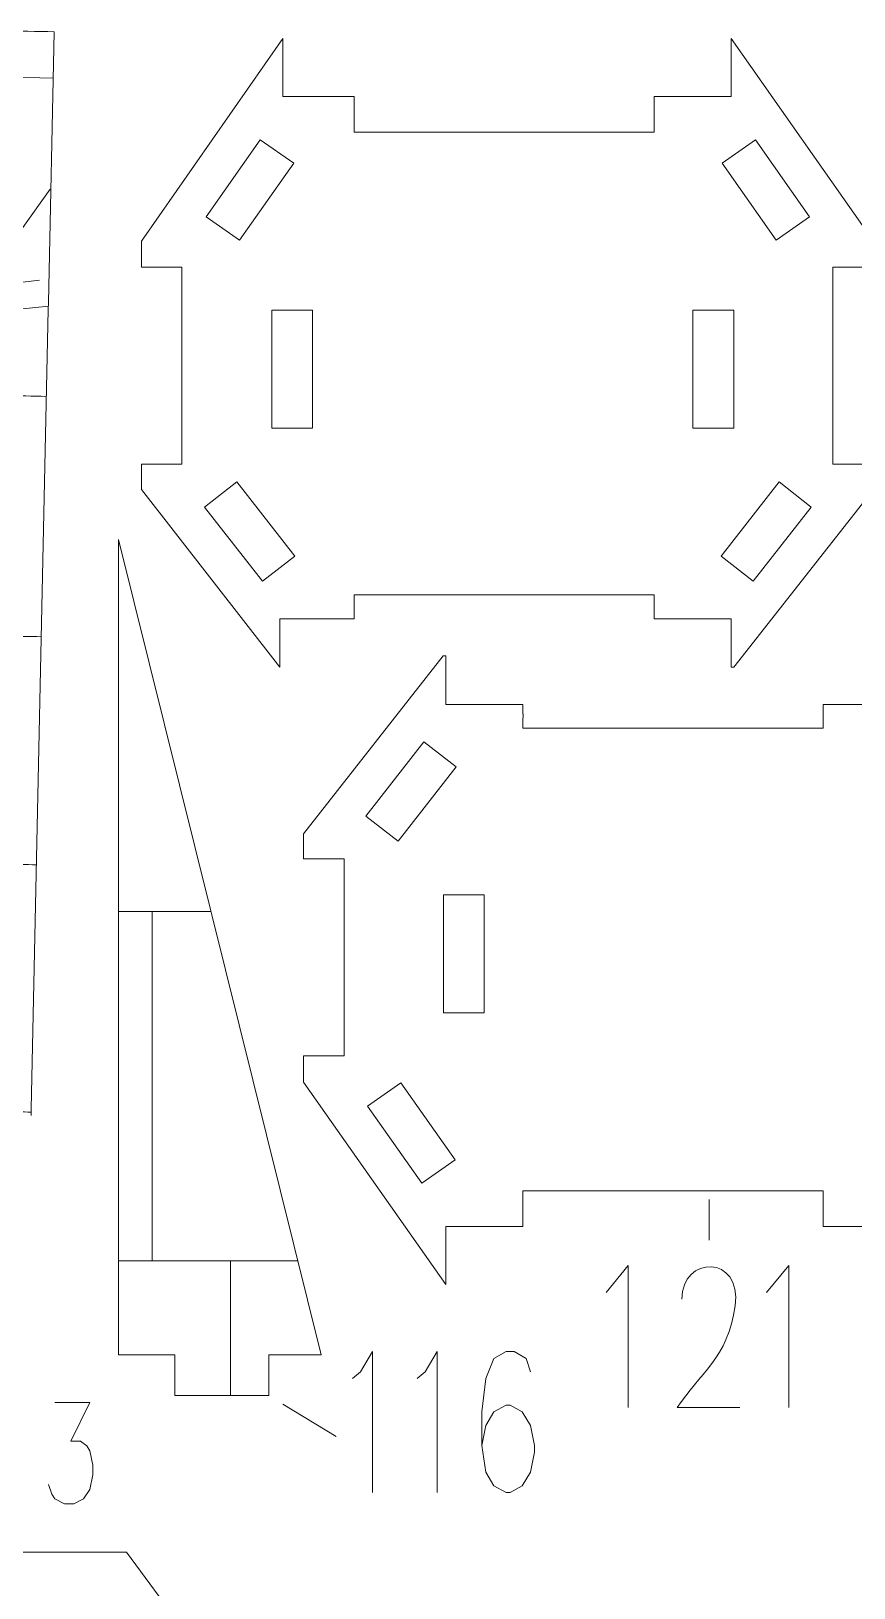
# Model space of a CAD drawing. Header units: inches. Extents: x -7.2 to 7.2, y -5.5 to 5.4.
# Drawn here: x -1.852 to 0.77, y 0.318 to 5.278 of the extents above; entities that cross this region are included whole.
import ezdxf

# ---------------------------------------------------------------- set-up
doc = ezdxf.new("R2010")
doc.units = ezdxf.units.IN
doc.header["$MEASUREMENT"] = 0
doc.layers.add('Layer 1', color=7, linetype='Continuous')

msp = doc.modelspace()

# ---------------------------------------------------------------- linework, layer by layer
at = {"layer": 'Layer 1', "lineweight": 9}
for points, knots in [([(-1.7968, 4.4129), (-1.7968, 4.4129), (-1.7785, 5.2759), (-1.7785, 5.2759), (-1.7785, 5.2759), (-1.831, 5.2772), (-1.8943, 5.2778), (-1.9469, 5.2775), (-1.9469, 5.2775), (-2.508, 5.274), (-3.0654, 5.1842), (-3.5998, 5.0109), (-3.5998, 5.0109), (-3.5998, 5.0109), (-3.5701, 4.9091), (-3.5701, 4.9091)], [0, 0, 0, 0, 0.2, 0.2, 0.2, 0.2, 0.4, 0.4, 0.4, 0.4, 0.6, 0.6, 0.6, 0.6, 1, 1, 1, 1]), ([(-0.823, 5.0349), (-0.823, 5.0349), (-0.823, 5.0695), (-0.823, 5.0695), (-0.823, 5.0695), (-0.823, 5.0695), (-1.0504, 5.0695), (-1.0504, 5.0695), (-1.0504, 5.0695), (-1.0504, 5.0695), (-1.0504, 5.2538), (-1.0504, 5.2538), (-1.0504, 5.2538), (-1.0504, 5.2538), (-1.4998, 4.6088), (-1.4998, 4.6088), (-1.4998, 4.6088), (-1.4998, 4.6088), (-1.4998, 4.5254), (-1.4998, 4.5254), (-1.4998, 4.5254), (-1.4998, 4.5254), (-1.3713, 4.5254), (-1.3713, 4.5254), (-1.3713, 4.5254), (-1.3713, 4.5254), (-1.3713, 3.898), (-1.3713, 3.898), (-1.3713, 3.898), (-1.3713, 3.898), (-1.4998, 3.898), (-1.4998, 3.898), (-1.4998, 3.898), (-1.4998, 3.898), (-1.4998, 3.8179), (-1.4998, 3.8179), (-1.4998, 3.8179), (-1.4998, 3.8179), (-1.059, 3.2512), (-1.059, 3.2512), (-1.059, 3.2512), (-1.059, 3.2512), (-1.059, 3.4056), (-1.059, 3.4056), (-1.059, 3.4056), (-1.059, 3.4056), (-0.823, 3.4056), (-0.823, 3.4056), (-0.823, 3.4056), (-0.823, 3.4056), (-0.823, 3.4325), (-0.823, 3.4325)], [0, 0, 0, 0, 0.071429, 0.071429, 0.071429, 0.071429, 0.142857, 0.142857, 0.142857, 0.142857, 0.214286, 0.214286, 0.214286, 0.214286, 0.285714, 0.285714, 0.285714, 0.285714, 0.357143, 0.357143, 0.357143, 0.357143, 0.428571, 0.428571, 0.428571, 0.428571, 0.5, 0.5, 0.5, 0.5, 0.571429, 0.571429, 0.571429, 0.571429, 0.642857, 0.642857, 0.642857, 0.642857, 0.714286, 0.714286, 0.714286, 0.714286, 0.785714, 0.785714, 0.785714, 0.785714, 0.857143, 0.857143, 0.857143, 0.857143, 1, 1, 1, 1]), ([(0.1335, 3.4325), (0.1335, 3.4325), (0.1335, 3.4056), (0.1335, 3.4056), (0.1335, 3.4056), (0.1335, 3.4056), (0.3788, 3.4056), (0.3788, 3.4056), (0.3788, 3.4056), (0.3788, 3.4056), (0.3788, 3.2512), (0.3788, 3.2512), (0.3788, 3.2512), (0.3788, 3.2512), (0.3875, 3.2512), (0.3875, 3.2512), (0.3875, 3.2512), (0.3875, 3.2512), (0.8323, 3.8179), (0.8323, 3.8179), (0.8323, 3.8179), (0.8323, 3.8179), (0.8323, 3.898), (0.8323, 3.898), (0.8323, 3.898), (0.8323, 3.898), (0.7026, 3.898), (0.7026, 3.898), (0.7026, 3.898), (0.7026, 3.898), (0.7026, 4.5254), (0.7026, 4.5254), (0.7026, 4.5254), (0.7026, 4.5254), (0.8323, 4.5254), (0.8323, 4.5254), (0.8323, 4.5254), (0.8323, 4.5254), (0.8323, 4.6088), (0.8323, 4.6088), (0.8323, 4.6088), (0.8323, 4.6088), (0.3788, 5.2538), (0.3788, 5.2538), (0.3788, 5.2538), (0.3788, 5.2538), (0.3788, 5.0695), (0.3788, 5.0695), (0.3788, 5.0695), (0.3788, 5.0695), (0.1335, 5.0695), (0.1335, 5.0695), (0.1335, 5.0695), (0.1335, 5.0695), (0.1335, 5.0349), (0.1335, 5.0349)], [0, 0, 0, 0, 0.066667, 0.066667, 0.066667, 0.066667, 0.133333, 0.133333, 0.133333, 0.133333, 0.2, 0.2, 0.2, 0.2, 0.266667, 0.266667, 0.266667, 0.266667, 0.333333, 0.333333, 0.333333, 0.333333, 0.4, 0.4, 0.4, 0.4, 0.466667, 0.466667, 0.466667, 0.466667, 0.533333, 0.533333, 0.533333, 0.533333, 0.6, 0.6, 0.6, 0.6, 0.666667, 0.666667, 0.666667, 0.666667, 0.733333, 0.733333, 0.733333, 0.733333, 0.8, 0.8, 0.8, 0.8, 0.866667, 0.866667, 0.866667, 0.866667, 1, 1, 1, 1]), ([(0.1335, 5.0128), (0.1335, 5.0128), (0.1335, 4.956), (0.1335, 4.956), (0.1335, 4.956), (0.1335, 4.956), (-0.823, 4.956), (-0.823, 4.956), (-0.823, 4.956), (-0.823, 4.956), (-0.823, 5.0128), (-0.823, 5.0128)], [0, 0, 0, 0, 0.25, 0.25, 0.25, 0.25, 0.5, 0.5, 0.5, 0.5, 1, 1, 1, 1]), ([(-1.2941, 4.6861), (-1.2941, 4.6861), (-1.1217, 4.9316), (-1.1217, 4.9316), (-1.1217, 4.9316), (-1.1217, 4.9316), (-1.0153, 4.8569), (-1.0153, 4.8569), (-1.0153, 4.8569), (-1.0153, 4.8569), (-1.1877, 4.6114), (-1.1877, 4.6114), (-1.1877, 4.6114), (-1.1877, 4.6114), (-1.2941, 4.6861), (-1.2941, 4.6861)], [0, 0, 0, 0, 0.2, 0.2, 0.2, 0.2, 0.4, 0.4, 0.4, 0.4, 0.6, 0.6, 0.6, 0.6, 1, 1, 1, 1]), ([(0.6284, 4.6861), (0.6284, 4.6861), (0.522, 4.6114), (0.522, 4.6114), (0.522, 4.6114), (0.522, 4.6114), (0.3496, 4.8569), (0.3496, 4.8569), (0.3496, 4.8569), (0.3496, 4.8569), (0.456, 4.9316), (0.456, 4.9316), (0.456, 4.9316), (0.456, 4.9316), (0.6284, 4.6861), (0.6284, 4.6861)], [0, 0, 0, 0, 0.2, 0.2, 0.2, 0.2, 0.4, 0.4, 0.4, 0.4, 0.6, 0.6, 0.6, 0.6, 1, 1, 1, 1]), ([(-1.0853, 4.0128), (-1.0853, 4.0128), (-1.0853, 4.3887), (-1.0853, 4.3887), (-1.0853, 4.3887), (-1.0853, 4.3887), (-0.9553, 4.3887), (-0.9553, 4.3887), (-0.9553, 4.3887), (-0.9553, 4.3887), (-0.9553, 4.0128), (-0.9553, 4.0128), (-0.9553, 4.0128), (-0.9553, 4.0128), (-1.0853, 4.0128), (-1.0853, 4.0128)], [0, 0, 0, 0, 0.2, 0.2, 0.2, 0.2, 0.4, 0.4, 0.4, 0.4, 0.6, 0.6, 0.6, 0.6, 1, 1, 1, 1]), ([(0.2569, 4.0128), (0.2569, 4.0128), (0.2569, 4.3887), (0.2569, 4.3887), (0.2569, 4.3887), (0.2569, 4.3887), (0.3869, 4.3887), (0.3869, 4.3887), (0.3869, 4.3887), (0.3869, 4.3887), (0.3869, 4.0128), (0.3869, 4.0128), (0.3869, 4.0128), (0.3869, 4.0128), (0.2569, 4.0128), (0.2569, 4.0128)], [0, 0, 0, 0, 0.2, 0.2, 0.2, 0.2, 0.4, 0.4, 0.4, 0.4, 0.6, 0.6, 0.6, 0.6, 1, 1, 1, 1]), ([(-1.1967, 3.8413), (-1.1967, 3.8413), (-1.012, 3.605), (-1.012, 3.605), (-1.012, 3.605), (-1.012, 3.605), (-1.1144, 3.5249), (-1.1144, 3.5249), (-1.1144, 3.5249), (-1.1144, 3.5249), (-1.2992, 3.7612), (-1.2992, 3.7612), (-1.2992, 3.7612), (-1.2992, 3.7612), (-1.1967, 3.8413), (-1.1967, 3.8413)], [0, 0, 0, 0, 0.2, 0.2, 0.2, 0.2, 0.4, 0.4, 0.4, 0.4, 0.6, 0.6, 0.6, 0.6, 1, 1, 1, 1]), ([(0.4487, 3.5249), (0.4487, 3.5249), (0.3463, 3.605), (0.3463, 3.605), (0.3463, 3.605), (0.3463, 3.605), (0.5311, 3.8413), (0.5311, 3.8413), (0.5311, 3.8413), (0.5311, 3.8413), (0.6335, 3.7612), (0.6335, 3.7612), (0.6335, 3.7612), (0.6335, 3.7612), (0.4487, 3.5249), (0.4487, 3.5249)], [0, 0, 0, 0, 0.2, 0.2, 0.2, 0.2, 0.4, 0.4, 0.4, 0.4, 0.6, 0.6, 0.6, 0.6, 1, 1, 1, 1]), ([(-1.2814, 2.4839), (-1.2814, 2.4839), (-1.5735, 3.6577), (-1.5735, 3.6577), (-1.5735, 3.6577), (-1.5735, 3.6577), (-1.5735, 2.4842), (-1.5735, 2.4842)], [0, 0, 0, 0, 0.333333, 0.333333, 0.333333, 0.333333, 1, 1, 1, 1]), ([(-0.823, 3.4547), (-0.823, 3.4547), (-0.823, 3.4816), (-0.823, 3.4816), (-0.823, 3.4816), (-0.823, 3.4816), (0.1335, 3.4816), (0.1335, 3.4816), (0.1335, 3.4816), (0.1335, 3.4816), (0.1335, 3.4547), (0.1335, 3.4547)], [0, 0, 0, 0, 0.25, 0.25, 0.25, 0.25, 0.5, 0.5, 0.5, 0.5, 1, 1, 1, 1]), ([(-0.2849, 3.1019), (-0.2849, 3.1019), (-0.2849, 3.1327), (-0.2849, 3.1327), (-0.2849, 3.1327), (-0.2849, 3.1327), (-0.5302, 3.1327), (-0.5302, 3.1327), (-0.5302, 3.1327), (-0.5302, 3.1327), (-0.5302, 3.2872), (-0.5302, 3.2872), (-0.5302, 3.2872), (-0.5302, 3.2872), (-0.5389, 3.2872), (-0.5389, 3.2872), (-0.5389, 3.2872), (-0.5389, 3.2872), (-0.9837, 2.7205), (-0.9837, 2.7205), (-0.9837, 2.7205), (-0.9837, 2.7205), (-0.9837, 2.6403), (-0.9837, 2.6403), (-0.9837, 2.6403), (-0.9837, 2.6403), (-0.854, 2.6403), (-0.854, 2.6403), (-0.854, 2.6403), (-0.854, 2.6403), (-0.854, 2.4031), (-0.854, 2.4031), (-0.854, 2.4031), (-0.854, 2.4031), (-0.854, 2.0129), (-0.854, 2.0129), (-0.854, 2.0129), (-0.854, 2.0129), (-0.9837, 2.0129), (-0.9837, 2.0129), (-0.9837, 2.0129), (-0.9837, 2.0129), (-0.9837, 1.9296), (-0.9837, 1.9296), (-0.9837, 1.9296), (-0.9837, 1.9296), (-0.5302, 1.2846), (-0.5302, 1.2846), (-0.5302, 1.2846), (-0.5302, 1.2846), (-0.5302, 1.4688), (-0.5302, 1.4688), (-0.5302, 1.4688), (-0.5302, 1.4688), (-0.2849, 1.4688), (-0.2849, 1.4688), (-0.2849, 1.4688), (-0.2849, 1.4688), (-0.2849, 1.5184), (-0.2849, 1.5184)], [0, 0, 0, 0, 0.0625, 0.0625, 0.0625, 0.0625, 0.125, 0.125, 0.125, 0.125, 0.1875, 0.1875, 0.1875, 0.1875, 0.25, 0.25, 0.25, 0.25, 0.3125, 0.3125, 0.3125, 0.3125, 0.375, 0.375, 0.375, 0.375, 0.4375, 0.4375, 0.4375, 0.4375, 0.5, 0.5, 0.5, 0.5, 0.5625, 0.5625, 0.5625, 0.5625, 0.625, 0.625, 0.625, 0.625, 0.6875, 0.6875, 0.6875, 0.6875, 0.75, 0.75, 0.75, 0.75, 0.8125, 0.8125, 0.8125, 0.8125, 0.875, 0.875, 0.875, 0.875, 1, 1, 1, 1]), ([(0.6716, 1.5184), (0.6716, 1.5184), (0.6716, 1.4688), (0.6716, 1.4688), (0.6716, 1.4688), (0.6716, 1.4688), (0.899, 1.4688), (0.899, 1.4688), (0.899, 1.4688), (0.899, 1.4688), (0.899, 1.2846), (0.899, 1.2846), (0.899, 1.2846), (0.899, 1.2846), (1.3484, 1.9296), (1.3484, 1.9296), (1.3484, 1.9296), (1.3484, 1.9296), (1.3484, 2.0129), (1.3484, 2.0129), (1.3484, 2.0129), (1.3484, 2.0129), (1.2199, 2.0129), (1.2199, 2.0129), (1.2199, 2.0129), (1.2199, 2.0129), (1.2199, 2.2642), (1.2199, 2.2642), (1.2199, 2.2642), (1.2199, 2.2642), (1.2199, 2.6403), (1.2199, 2.6403), (1.2199, 2.6403), (1.2199, 2.6403), (1.3484, 2.6403), (1.3484, 2.6403), (1.3484, 2.6403), (1.3484, 2.6403), (1.3484, 2.7205), (1.3484, 2.7205), (1.3484, 2.7205), (1.3484, 2.7205), (0.9076, 3.2872), (0.9076, 3.2872), (0.9076, 3.2872), (0.9076, 3.2872), (0.9076, 3.1327), (0.9076, 3.1327), (0.9076, 3.1327), (0.9076, 3.1327), (0.6716, 3.1327), (0.6716, 3.1327), (0.6716, 3.1327), (0.6716, 3.1327), (0.6716, 3.1019), (0.6716, 3.1019)], [0, 0, 0, 0, 0.066667, 0.066667, 0.066667, 0.066667, 0.133333, 0.133333, 0.133333, 0.133333, 0.2, 0.2, 0.2, 0.2, 0.266667, 0.266667, 0.266667, 0.266667, 0.333333, 0.333333, 0.333333, 0.333333, 0.4, 0.4, 0.4, 0.4, 0.466667, 0.466667, 0.466667, 0.466667, 0.533333, 0.533333, 0.533333, 0.533333, 0.6, 0.6, 0.6, 0.6, 0.666667, 0.666667, 0.666667, 0.666667, 0.733333, 0.733333, 0.733333, 0.733333, 0.8, 0.8, 0.8, 0.8, 0.866667, 0.866667, 0.866667, 0.866667, 1, 1, 1, 1]), ([(0.6716, 3.0797), (0.6716, 3.0797), (0.6716, 3.0568), (0.6716, 3.0568), (0.6716, 3.0568), (0.6716, 3.0568), (-0.2849, 3.0568), (-0.2849, 3.0568), (-0.2849, 3.0568), (-0.2849, 3.0568), (-0.2849, 3.0797), (-0.2849, 3.0797)], [0, 0, 0, 0, 0.25, 0.25, 0.25, 0.25, 0.5, 0.5, 0.5, 0.5, 1, 1, 1, 1]), ([(-0.6001, 3.0135), (-0.6001, 3.0135), (-0.4977, 2.9334), (-0.4977, 2.9334), (-0.4977, 2.9334), (-0.4977, 2.9334), (-0.6825, 2.6971), (-0.6825, 2.6971), (-0.6825, 2.6971), (-0.6825, 2.6971), (-0.7849, 2.7771), (-0.7849, 2.7771), (-0.7849, 2.7771), (-0.7849, 2.7771), (-0.6001, 3.0135), (-0.6001, 3.0135)], [0, 0, 0, 0, 0.2, 0.2, 0.2, 0.2, 0.4, 0.4, 0.4, 0.4, 0.6, 0.6, 0.6, 0.6, 1, 1, 1, 1]), ([(-0.4083, 2.5256), (-0.4083, 2.5256), (-0.4083, 2.1496), (-0.4083, 2.1496), (-0.4083, 2.1496), (-0.4083, 2.1496), (-0.5383, 2.1496), (-0.5383, 2.1496), (-0.5383, 2.1496), (-0.5383, 2.1496), (-0.5383, 2.5256), (-0.5383, 2.5256), (-0.5383, 2.5256), (-0.5383, 2.5256), (-0.4083, 2.5256), (-0.4083, 2.5256)], [0, 0, 0, 0, 0.2, 0.2, 0.2, 0.2, 0.4, 0.4, 0.4, 0.4, 0.6, 0.6, 0.6, 0.6, 1, 1, 1, 1]), ([(-1.5735, 2.4621), (-1.5735, 2.4621), (-1.5735, 1.0606), (-1.5735, 1.0606), (-1.5735, 1.0606), (-1.5735, 1.0606), (-1.3941, 1.0606), (-1.3941, 1.0606), (-1.3941, 1.0606), (-1.3941, 1.0606), (-1.3941, 1.0067), (-1.3941, 1.0067)], [0, 0, 0, 0, 0.25, 0.25, 0.25, 0.25, 0.5, 0.5, 0.5, 0.5, 1, 1, 1, 1]), ([(-1.0941, 1.0067), (-1.0941, 1.0067), (-1.0941, 1.0606), (-1.0941, 1.0606), (-1.0941, 1.0606), (-1.0941, 1.0606), (-0.9273, 1.0606), (-0.9273, 1.0606), (-0.9273, 1.0606), (-0.9273, 1.0606), (-1.2761, 2.4624), (-1.2761, 2.4624)], [0, 0, 0, 0, 0.25, 0.25, 0.25, 0.25, 0.5, 0.5, 0.5, 0.5, 1, 1, 1, 1]), ([(-0.7798, 1.8523), (-0.7798, 1.8523), (-0.6734, 1.927), (-0.6734, 1.927), (-0.6734, 1.927), (-0.6734, 1.927), (-0.501, 1.6815), (-0.501, 1.6815), (-0.501, 1.6815), (-0.501, 1.6815), (-0.6074, 1.6068), (-0.6074, 1.6068), (-0.6074, 1.6068), (-0.6074, 1.6068), (-0.7798, 1.8523), (-0.7798, 1.8523)], [0, 0, 0, 0, 0.2, 0.2, 0.2, 0.2, 0.4, 0.4, 0.4, 0.4, 0.6, 0.6, 0.6, 0.6, 1, 1, 1, 1]), ([(-0.2849, 1.5406), (-0.2849, 1.5406), (-0.2849, 1.5824), (-0.2849, 1.5824), (-0.2849, 1.5824), (-0.2849, 1.5824), (0.6716, 1.5824), (0.6716, 1.5824), (0.6716, 1.5824), (0.6716, 1.5824), (0.6716, 1.5406), (0.6716, 1.5406)], [0, 0, 0, 0, 0.25, 0.25, 0.25, 0.25, 0.5, 0.5, 0.5, 0.5, 1, 1, 1, 1]), ([(-1.3941, 0.9845), (-1.3941, 0.9845), (-1.3941, 0.9306), (-1.3941, 0.9306), (-1.3941, 0.9306), (-1.3941, 0.9306), (-1.0941, 0.9306), (-1.0941, 0.9306), (-1.0941, 0.9306), (-1.0941, 0.9306), (-1.0941, 0.9845), (-1.0941, 0.9845)], [0, 0, 0, 0, 0.25, 0.25, 0.25, 0.25, 0.5, 0.5, 0.5, 0.5, 1, 1, 1, 1]), ([(-1.2839, 0.0202), (-1.2839, 0.0202), (-1.2839, 0.0726), (-1.2839, 0.0726), (-1.2839, 0.0726), (-1.2839, 0.0726), (-1.5483, 0.4313), (-1.5483, 0.4313), (-1.5483, 0.4313), (-1.5483, 0.4313), (-2.7679, 0.4313), (-2.7679, 0.4313), (-2.7679, 0.4313), (-2.7679, 0.4313), (-3.0447, 0.0559), (-3.0447, 0.0559), (-3.0447, 0.0559), (-3.0447, 0.0559), (-3.0447, 0.0202), (-3.0447, 0.0202)], [0, 0, 0, 0, 0.166667, 0.166667, 0.166667, 0.166667, 0.333333, 0.333333, 0.333333, 0.333333, 0.5, 0.5, 0.5, 0.5, 0.666667, 0.666667, 0.666667, 0.666667, 1, 1, 1, 1])]:
    msp.add_open_spline(points, degree=3, knots=knots, dxfattribs=at)
at = {"layer": 'Layer 1', "color": 5, "lineweight": 9}
for points in [[(-1.951, 5.1317), (-1.951, 5.1317), (-1.7816, 5.1281), (-1.7816, 5.1281)], [(-1.8832, 4.6449), (-1.8832, 4.6449), (-1.7908, 4.7743), (-1.7908, 4.7743)], [(-1.2788, 2.4731), (-1.2788, 2.4731), (-1.5735, 2.4731), (-1.5735, 2.4731)], [(-1.4663, 1.3601), (-1.4663, 1.3601), (-1.4663, 2.4731), (-1.4663, 2.4731)], [(-1.0018, 1.3601), (-1.0018, 1.3601), (-1.5735, 1.3601), (-1.5735, 1.3601)], [(-1.2163, 1.3601), (-1.2163, 1.3601), (-1.2163, 0.9306), (-1.2163, 0.9306)]]:
    msp.add_open_spline(points, degree=3, dxfattribs=at)
at = {"layer": 'Layer 1', "color": 1, "lineweight": 9}
for points in [[(-0.823, 5.0128), (-0.823, 5.0128), (-0.823, 5.0349), (-0.823, 5.0349)], [(0.1335, 5.0128), (0.1335, 5.0128), (0.1335, 5.0349), (0.1335, 5.0349)], [(-1.7973, 4.3908), (-1.7973, 4.3908), (-1.7968, 4.4129), (-1.7968, 4.4129)], [(-0.823, 3.4325), (-0.823, 3.4325), (-0.823, 3.4547), (-0.823, 3.4547)], [(0.1335, 3.4325), (0.1335, 3.4325), (0.1335, 3.4547), (0.1335, 3.4547)], [(-0.2853, 3.0797), (-0.2853, 3.0797), (-0.2846, 3.1019), (-0.2846, 3.1019)], [(0.6713, 3.0797), (0.6713, 3.0797), (0.672, 3.1019), (0.672, 3.1019)], [(-1.5734, 2.4621), (-1.5734, 2.4621), (-1.5735, 2.4842), (-1.5735, 2.4842)], [(-1.2761, 2.4624), (-1.2761, 2.4624), (-1.2814, 2.4839), (-1.2814, 2.4839)], [(-1.8519, 1.8225), (-1.8519, 1.8225), (-1.8514, 1.8446), (-1.8514, 1.8446)], [(-0.2849, 1.5184), (-0.2849, 1.5184), (-0.2849, 1.5406), (-0.2849, 1.5406)], [(0.3087, 1.4252), (0.3087, 1.4252), (0.3087, 1.555), (0.3087, 1.555)], [(0.6716, 1.5184), (0.6716, 1.5184), (0.6716, 1.5406), (0.6716, 1.5406)], [(-1.3941, 0.9845), (-1.3941, 0.9845), (-1.3941, 1.0067), (-1.3941, 1.0067)], [(-1.0941, 0.9845), (-1.0941, 0.9845), (-1.0941, 1.0067), (-1.0941, 1.0067)], [(-0.8802, 0.8006), (-0.8802, 0.8006), (-1.0497, 0.9036), (-1.0497, 0.9036)]]:
    msp.add_open_spline(points, degree=3, dxfattribs=at)
at = {"layer": 'Layer 1', "color": 5, "lineweight": 9}
for points in [[(-1.797, 4.4018), (-1.797, 4.4018), (-2.5474, 4.3242), (-2.5474, 4.3242), (-2.5474, 4.3242), (-2.5474, 4.3242), (-2.8477, 4.5722), (-2.8477, 4.5722)], [(-1.8255, 4.484), (-1.8255, 4.484), (-2.3906, 4.4179), (-2.3906, 4.4179), (-2.3906, 4.4179), (-2.3906, 4.4179), (-2.4445, 4.3349), (-2.4445, 4.3349)], [(-3.2773, 3.9064), (-2.8545, 4.0425), (-2.4036, 4.116), (-1.9355, 4.116), (-1.9355, 4.116), (-1.8912, 4.116), (-1.8471, 4.1153), (-1.8032, 4.114)], [(-3.0624, 3.1704), (-2.7079, 3.2869), (-2.329, 3.3499), (-1.9355, 3.3499), (-1.9355, 3.3499), (-1.8967, 3.3499), (-1.858, 3.3493), (-1.8194, 3.3481)], [(-2.266, 2.6044), (-2.1576, 2.6168), (-2.0473, 2.6231), (-1.9355, 2.6231), (-1.9355, 2.6231), (-1.9018, 2.6231), (-1.8683, 2.6226), (-1.8349, 2.6214)], [(-2.6374, 1.7146), (-2.418, 1.7927), (-2.1817, 1.8352), (-1.9355, 1.8352), (-1.9355, 1.8352), (-1.9074, 1.8352), (-1.8795, 1.8346), (-1.8516, 1.8335)]]:
    msp.add_open_spline(points, degree=3, knots=[0, 0, 0, 0, 0.333333, 0.333333, 0.333333, 0.333333, 1, 1, 1, 1], dxfattribs=at)
at = {"layer": 'Layer 1', "lineweight": 9}
msp.add_open_spline([(-1.8514, 1.8446), (-1.8514, 1.8446), (-1.7973, 4.3908), (-1.7973, 4.3908)], degree=3, dxfattribs=at)
at = {"layer": 'Layer 1', "color": 1, "lineweight": 9}
for points, knots in [([(-0.0199, 1.2595), (-0.0199, 1.2595), (0.0508, 1.3454), (0.0508, 1.3454), (0.0508, 1.3454), (0.0508, 1.3454), (0.0508, 0.893), (0.0508, 0.893)], [0, 0, 0, 0, 0.333333, 0.333333, 0.333333, 0.333333, 1, 1, 1, 1]), ([(0.2212, 1.2381), (0.2212, 1.3766), (0.414, 1.3807), (0.3916, 1.2162), (0.3916, 1.2162), (0.3692, 1.0516), (0.2761, 0.998), (0.2071, 0.893), (0.2071, 0.893), (0.2071, 0.893), (0.4061, 0.893), (0.4061, 0.893)], [0, 0, 0, 0, 0.25, 0.25, 0.25, 0.25, 0.5, 0.5, 0.5, 0.5, 1, 1, 1, 1]), ([(0.4913, 1.2595), (0.4913, 1.2595), (0.562, 1.3454), (0.562, 1.3454), (0.562, 1.3454), (0.562, 1.3454), (0.562, 0.893), (0.562, 0.893)], [0, 0, 0, 0, 0.333333, 0.333333, 0.333333, 0.333333, 1, 1, 1, 1]), ([(-0.8283, 0.9849), (-0.8283, 0.9849), (-0.8024, 1.0067), (-0.8024, 1.0067), (-0.8024, 1.0067), (-0.8024, 1.0067), (-0.7637, 1.0708), (-0.7637, 1.0708), (-0.7637, 1.0708), (-0.7637, 1.0708), (-0.7637, 0.622), (-0.7637, 0.622)], [0, 0, 0, 0, 0.25, 0.25, 0.25, 0.25, 0.5, 0.5, 0.5, 0.5, 1, 1, 1, 1]), ([(-0.6223, 0.9849), (-0.6223, 0.9849), (-0.5964, 1.0067), (-0.5964, 1.0067), (-0.5964, 1.0067), (-0.5964, 1.0067), (-0.5577, 1.0708), (-0.5577, 1.0708), (-0.5577, 1.0708), (-0.5577, 1.0708), (-0.5577, 0.622), (-0.5577, 0.622)], [0, 0, 0, 0, 0.25, 0.25, 0.25, 0.25, 0.5, 0.5, 0.5, 0.5, 1, 1, 1, 1]), ([(-0.2612, 1.0067), (-0.2612, 1.0067), (-0.2743, 1.049), (-0.2743, 1.049), (-0.2743, 1.049), (-0.2743, 1.049), (-0.313, 1.0708), (-0.313, 1.0708), (-0.313, 1.0708), (-0.313, 1.0708), (-0.3385, 1.0708), (-0.3385, 1.0708), (-0.3385, 1.0708), (-0.3385, 1.0708), (-0.3771, 1.049), (-0.3771, 1.049), (-0.3771, 1.049), (-0.3771, 1.049), (-0.4031, 0.9849), (-0.4031, 0.9849), (-0.4031, 0.9849), (-0.4031, 0.9849), (-0.4158, 0.8784), (-0.4158, 0.8784), (-0.4158, 0.8784), (-0.4158, 0.8784), (-0.4158, 0.7714), (-0.4158, 0.7714), (-0.4158, 0.7714), (-0.4158, 0.7714), (-0.4031, 0.6861), (-0.4031, 0.6861), (-0.4031, 0.6861), (-0.4031, 0.6861), (-0.3771, 0.6431), (-0.3771, 0.6431), (-0.3771, 0.6431), (-0.3771, 0.6431), (-0.3385, 0.622), (-0.3385, 0.622), (-0.3385, 0.622), (-0.3385, 0.622), (-0.3257, 0.622), (-0.3257, 0.622), (-0.3257, 0.622), (-0.3257, 0.622), (-0.2871, 0.6431), (-0.2871, 0.6431), (-0.2871, 0.6431), (-0.2871, 0.6431), (-0.2612, 0.6861), (-0.2612, 0.6861), (-0.2612, 0.6861), (-0.2612, 0.6861), (-0.2484, 0.7502), (-0.2484, 0.7502), (-0.2484, 0.7502), (-0.2484, 0.7502), (-0.2484, 0.7714), (-0.2484, 0.7714), (-0.2484, 0.7714), (-0.2484, 0.7714), (-0.2612, 0.8355), (-0.2612, 0.8355), (-0.2612, 0.8355), (-0.2612, 0.8355), (-0.2871, 0.8784), (-0.2871, 0.8784), (-0.2871, 0.8784), (-0.2871, 0.8784), (-0.3257, 0.8996), (-0.3257, 0.8996), (-0.3257, 0.8996), (-0.3257, 0.8996), (-0.3385, 0.8996), (-0.3385, 0.8996), (-0.3385, 0.8996), (-0.3385, 0.8996), (-0.3771, 0.8784), (-0.3771, 0.8784), (-0.3771, 0.8784), (-0.3771, 0.8784), (-0.4031, 0.8355), (-0.4031, 0.8355), (-0.4031, 0.8355), (-0.4031, 0.8355), (-0.4158, 0.7714), (-0.4158, 0.7714)], [0, 0, 0, 0, 0.043478, 0.043478, 0.043478, 0.043478, 0.086957, 0.086957, 0.086957, 0.086957, 0.130435, 0.130435, 0.130435, 0.130435, 0.173913, 0.173913, 0.173913, 0.173913, 0.217391, 0.217391, 0.217391, 0.217391, 0.26087, 0.26087, 0.26087, 0.26087, 0.304348, 0.304348, 0.304348, 0.304348, 0.347826, 0.347826, 0.347826, 0.347826, 0.391304, 0.391304, 0.391304, 0.391304, 0.434783, 0.434783, 0.434783, 0.434783, 0.478261, 0.478261, 0.478261, 0.478261, 0.521739, 0.521739, 0.521739, 0.521739, 0.565217, 0.565217, 0.565217, 0.565217, 0.608696, 0.608696, 0.608696, 0.608696, 0.652174, 0.652174, 0.652174, 0.652174, 0.695652, 0.695652, 0.695652, 0.695652, 0.73913, 0.73913, 0.73913, 0.73913, 0.782609, 0.782609, 0.782609, 0.782609, 0.826087, 0.826087, 0.826087, 0.826087, 0.869565, 0.869565, 0.869565, 0.869565, 0.913043, 0.913043, 0.913043, 0.913043, 1, 1, 1, 1]), ([(-1.7762, 0.9082), (-1.7762, 0.9082), (-1.6648, 0.9082), (-1.6648, 0.9082), (-1.6648, 0.9082), (-1.6648, 0.9082), (-1.7255, 0.7857), (-1.7255, 0.7857), (-1.7255, 0.7857), (-1.7255, 0.7857), (-1.6951, 0.7857), (-1.6951, 0.7857), (-1.6951, 0.7857), (-1.6951, 0.7857), (-1.6748, 0.77), (-1.6748, 0.77), (-1.6748, 0.77), (-1.6748, 0.77), (-1.6648, 0.7548), (-1.6648, 0.7548), (-1.6648, 0.7548), (-1.6648, 0.7548), (-1.6548, 0.7087), (-1.6548, 0.7087), (-1.6548, 0.7087), (-1.6548, 0.7087), (-1.6548, 0.6778), (-1.6548, 0.6778), (-1.6548, 0.6778), (-1.6548, 0.6778), (-1.6648, 0.6318), (-1.6648, 0.6318), (-1.6648, 0.6318), (-1.6648, 0.6318), (-1.6851, 0.6014), (-1.6851, 0.6014), (-1.6851, 0.6014), (-1.6851, 0.6014), (-1.7155, 0.5857), (-1.7155, 0.5857), (-1.7155, 0.5857), (-1.7155, 0.5857), (-1.7459, 0.5857), (-1.7459, 0.5857), (-1.7459, 0.5857), (-1.7459, 0.5857), (-1.7762, 0.6014), (-1.7762, 0.6014), (-1.7762, 0.6014), (-1.7762, 0.6014), (-1.7863, 0.6166), (-1.7863, 0.6166), (-1.7863, 0.6166), (-1.7863, 0.6166), (-1.7963, 0.6474), (-1.7963, 0.6474)], [0, 0, 0, 0, 0.066667, 0.066667, 0.066667, 0.066667, 0.133333, 0.133333, 0.133333, 0.133333, 0.2, 0.2, 0.2, 0.2, 0.266667, 0.266667, 0.266667, 0.266667, 0.333333, 0.333333, 0.333333, 0.333333, 0.4, 0.4, 0.4, 0.4, 0.466667, 0.466667, 0.466667, 0.466667, 0.533333, 0.533333, 0.533333, 0.533333, 0.6, 0.6, 0.6, 0.6, 0.666667, 0.666667, 0.666667, 0.666667, 0.733333, 0.733333, 0.733333, 0.733333, 0.8, 0.8, 0.8, 0.8, 0.866667, 0.866667, 0.866667, 0.866667, 1, 1, 1, 1])]:
    msp.add_open_spline(points, degree=3, knots=knots, dxfattribs=at)

doc.saveas('drawing.dxf')
